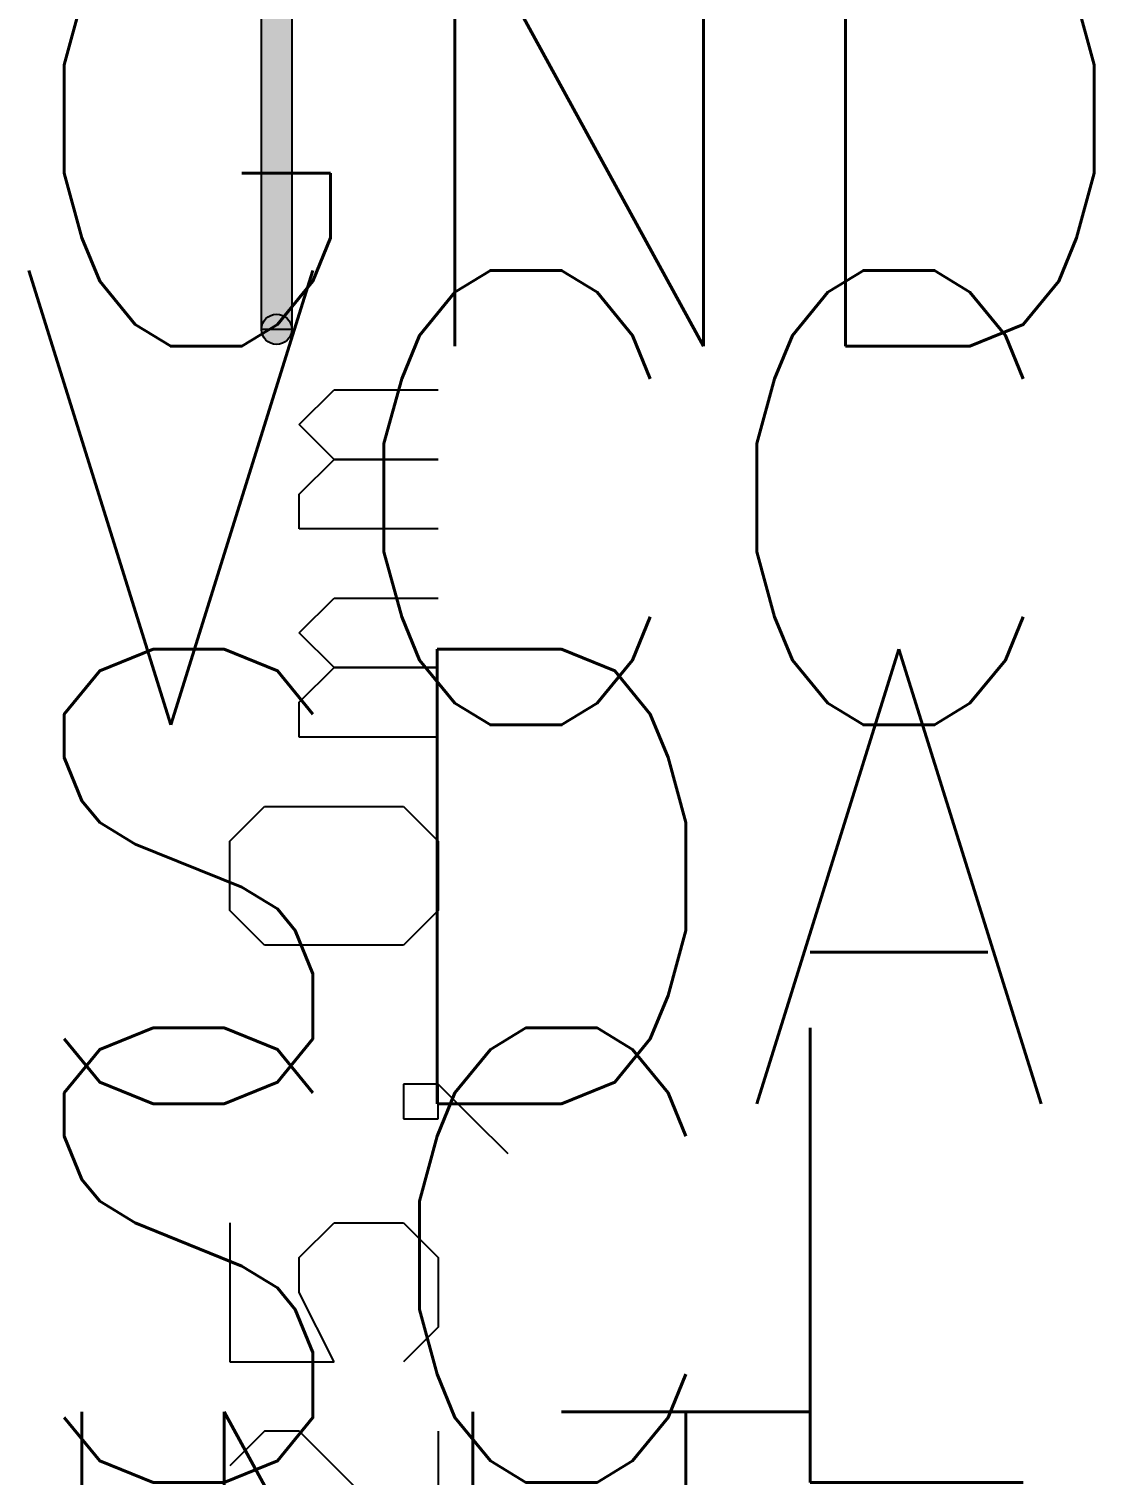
# Model space of a CAD drawing. Header units: millimetres. Extents: x -4 to 157, y -60 to 103.
# Drawn here: x 128.67 to 156.78, y 10.64 to 48.52 of the extents above; entities that cross this region are included whole.
import ezdxf

# ---------------------------------------------------------------- set-up
doc = ezdxf.new("R2010")
doc.units = ezdxf.units.MM
doc.layers.add('Mechanical17', color=7, linetype='Continuous', true_color=0x7f7f00)
doc.layers.add('Mechanical18', color=7, linetype='Continuous', true_color=0x7f7f00)
doc.styles.add('textstyle14', font='standard')
doc.styles.add('textstyle16', font='standard')
doc.styles.add('textstyle20', font='standard')
doc.styles.add('textstyle23', font='standard')
doc.styles.add('textstyle25', font='standard')

msp = doc.modelspace()

# ---------------------------------------------------------------- hatches: boundary and pattern name
at = {"layer": 'Mechanical18', "true_color": 0x7f7f00}
msp.add_hatch(color=56, dxfattribs=at).paths.add_polyline_path([(135.605, 40.578), (134.805, 40.578), (134.805, 74.213), (135.605, 74.213)], flags=0)
h = msp.add_hatch(color=56, dxfattribs=at)
edge = h.paths.add_edge_path(flags=0)
edge.add_arc((135.205, 40.578), 0.4, 0, 360)

# ---------------------------------------------------------------- linework, layer by layer
at = {"layer": 'Mechanical18', "color": 56, "true_color": 0x7f7f00}
for p, q in [((134.805, 40.578), (134.805, 74.213)), ((135.605, 74.213), (135.605, 40.578)), ((135.605, 40.578), (134.805, 40.578))]:
    msp.add_line(p, q, dxfattribs=at)
at = {"layer": 'Mechanical18'}
for p, q in [((135.805, 38.062), (136.721, 38.978)), ((136.721, 38.978), (139.47, 38.978)), ((136.721, 37.146), (135.805, 38.062)), ((135.805, 36.229), (136.721, 37.146)), ((136.721, 37.146), (139.47, 37.146)), ((139.47, 37.146), (136.721, 37.146)), ((135.805, 35.313), (135.805, 36.229)), ((139.47, 35.313), (135.805, 35.313)), ((135.805, 32.564), (136.721, 33.48)), ((136.721, 33.48), (139.47, 33.48)), ((136.721, 31.647), (135.805, 32.564)), ((135.805, 30.731), (136.721, 31.647)), ((136.721, 31.647), (139.47, 31.647)), ((139.47, 31.647), (136.721, 31.647)), ((135.805, 29.815), (135.805, 30.731)), ((139.47, 29.815), (135.805, 29.815)), ((133.972, 27.065), (134.888, 27.982)), ((134.888, 27.982), (138.554, 27.982)), ((138.554, 27.982), (139.47, 27.065)), ((133.972, 25.233), (133.972, 27.065)), ((139.47, 27.065), (139.47, 25.233)), ((134.888, 24.316), (133.972, 25.233)), ((139.47, 25.233), (138.554, 24.316)), ((138.554, 24.316), (134.888, 24.316)), ((139.47, 20.651), (138.554, 20.651)), ((138.554, 20.651), (138.554, 19.735)), ((140.387, 19.735), (139.47, 20.651)), ((139.47, 19.735), (139.47, 20.651)), ((139.47, 20.651), (140.387, 19.735)), ((138.554, 19.735), (139.47, 19.735)), ((140.387, 19.735), (141.303, 18.818)), ((133.972, 16.985), (133.972, 13.32)), ((135.805, 16.069), (136.721, 16.985)), ((136.721, 16.985), (138.554, 16.985)), ((138.554, 16.985), (139.47, 16.069)), ((135.805, 15.153), (135.805, 16.069)), ((139.47, 16.069), (139.47, 14.236)), ((136.721, 13.32), (135.805, 15.153)), ((139.47, 14.236), (138.554, 13.32)), ((133.972, 13.32), (136.721, 13.32)), ((134.888, 11.487), (133.972, 10.571)), ((135.805, 11.487), (134.888, 11.487)), ((139.47, 7.822), (135.805, 11.487)), ((139.47, 11.487), (139.47, 7.822))]:
    msp.add_line(p, q, dxfattribs=at)
msp.add_circle((135.205, 40.578), 0.4, dxfattribs=at)

# ---------------------------------------------------------------- texts
at = {"layer": 'Mechanical17'}
for s, style, p in [('GND', 'textstyle14', (128.197, 40.133)), ('VCC', 'textstyle20', (128.197, 30.133)), ('SDA', 'textstyle23', (128.197, 20.133)), ('SCL', 'textstyle16', (128.197, 10.133)), ('INT', 'textstyle25', (128.197, 0))]:
    msp.add_text(s, height=12, dxfattribs=dict(at, style=style)).set_placement(p)

doc.saveas('drawing.dxf')
